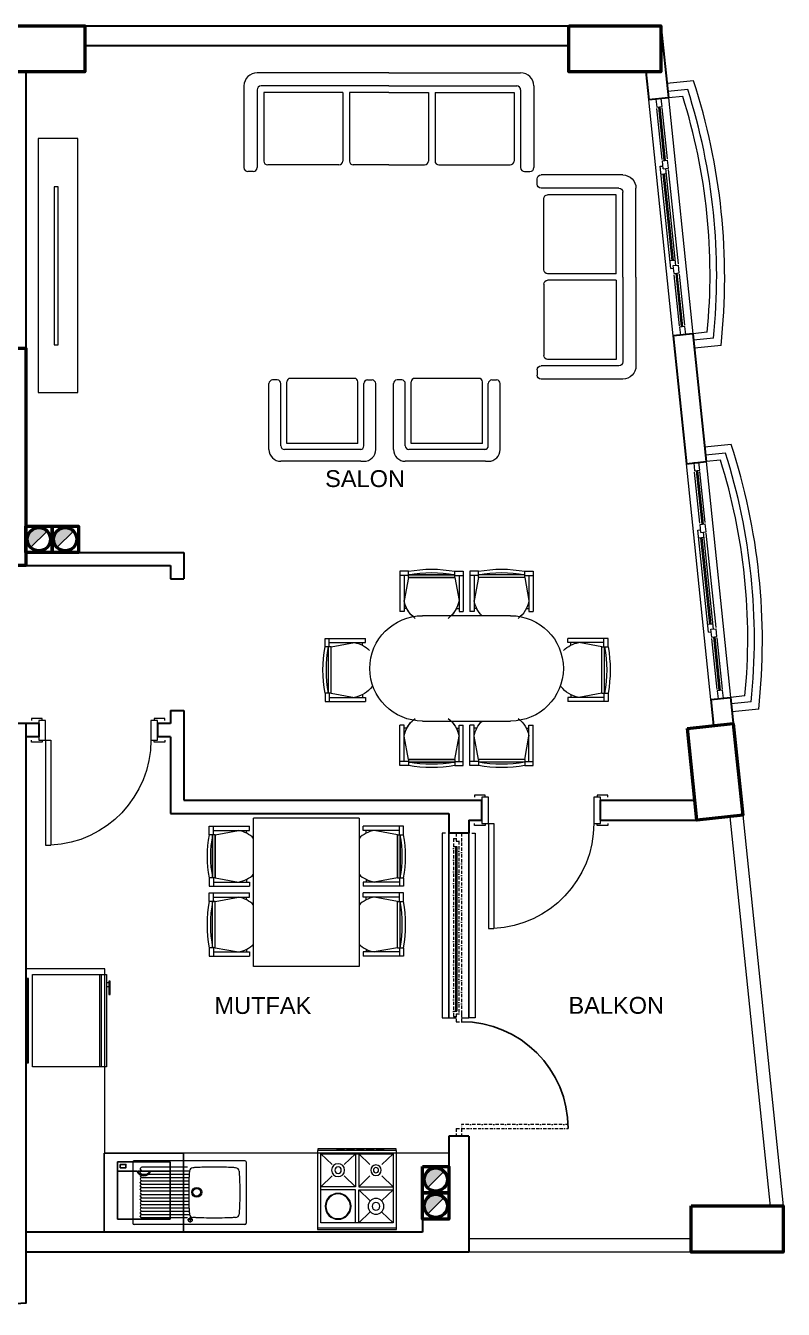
# Model space of a CAD drawing. Header units: millimetres. Extents: x 11578 to 12966, y 1536 to 2566.
# Drawn here: x 12391 to 12966, y 1586 to 2561 of the extents above; entities that cross this region are included whole.
import ezdxf

# ---------------------------------------------------------------- set-up
doc = ezdxf.new("R2010")
doc.units = ezdxf.units.MM
doc.linetypes.add('BORDER', pattern=[1.75, 0.5, -0.25, 0.5, -0.25, 0, -0.25])
for name, color, linetype, lineweight in [('0-Gör-4__0_20_', 6, 'Continuous', 20), ('COLUMN4', 3, 'Continuous', 50), ('duv', 142, 'Continuous', 30), ('DUVAR', 7, 'Continuous', 50), ('mahal', 1, 'Continuous', 20), ('MIMARI', 2, 'Continuous', 20), ('PENCERE', 3, 'Continuous', 18), ('TARAMA', 252, 'Continuous', 13), ('TEFRIS', 6, 'Continuous', 15), ('TEFRİŞ', 2, 'Continuous', 25)]:
    doc.layers.add(name, color=color, linetype=linetype, lineweight=lineweight)
doc.layers.add('14_ISLAK_MEKAN_TEFRİŞ', color=134, linetype='Continuous')
doc.layers.add('AHSAP', color=35, linetype='Continuous')
doc.styles.add('text1', font='Arial')

# ---------------------------------------------------------------- blocks, each defined once
blk = doc.blocks.new('1')
at = {"layer": 'TEFRIS', "ltscale": 5, "flags": 128}
for points in [[(12400.62589, 2474.935832), (12400.62589, 2282.121937), (12430.62589, 2282.121937), (12430.62589, 2474.935832), (12400.62589, 2474.935832)], [(12415.62589, 2438.150612), (12412.62589, 2438.150612), (12412.62589, 2318.150612), (12415.62589, 2318.150612), (12415.62589, 2438.150612)]]:
    blk.add_lwpolyline(points, dxfattribs=at)
blk = doc.blocks.new('bb15')
at = {"layer": '14_ISLAK_MEKAN_TEFRİŞ'}
for p, q in [((1398.094492, -291.899922), (1338.094492, -291.899922)), ((1338.094492, -291.899922), (1338.094492, -351.899922)), ((1398.094492, -351.899922), (1398.094492, -291.899922)), ((1388.094492, -298.404103), (1348.094492, -298.404103)), ((1348.094492, -298.404103), (1348.094492, -341.899922)), ((1388.094492, -341.899922), (1388.094492, -298.404103)), ((1348.094492, -341.899922), (1388.094492, -341.899922)), ((1338.094492, -351.899922), (1398.094492, -351.899922))]:
    blk.add_line(p, q, dxfattribs=at)
at = {"layer": '14_ISLAK_MEKAN_TEFRİŞ', "flags": 128}
blk.add_lwpolyline([(1350.157935, -300.361247), (1354.450604, -300.361247), (1354.450604, -302.925033), (1350.157935, -302.925033)], close=True, dxfattribs=at)
for points in [[(1348.094492, -305.593546), (1363.094492, -305.593546)], [(1363.63969, -305.593546), (1372.549293, -305.593546)], [(1373.094492, -305.593546), (1388.094492, -305.593546)]]:
    blk.add_lwpolyline(points, dxfattribs=at)
at = {"layer": '14_ISLAK_MEKAN_TEFRİŞ'}
for radius, start, end in [(5.404744, 202.314558, 337.685442), (4.904744, 204.733473, 335.266527)]:
    blk.add_arc((1368.094492, -303.541412), radius, start, end, dxfattribs=at)
blk = doc.blocks.new('kapı_10')
at = {"layer": '0-Gör-4__0_20_', "ltscale": 5}
for p, q in [((-9, -2.5), (-9, 5.5)), ((-9, 5.5), (-7.5, 5.5)), ((9, 5.5), (7.5, 5.5)), ((9, -2.5), (9, 5.5)), ((-7.5, -2.5), (-9, -2.5)), ((7.5, -2.5), (9, -2.5)), ((7.5, -5), (87.399937, -5)), ((7.5, -5), (7.5, -9)), ((7.5, -9), (87.399937, -9)), ((87.399937, -5), (87.399937, -9)), ((-9, -95.5), (-9, -87.5)), ((-9, -87.5), (-7.5, -87.5)), ((9, -87.5), (7.5, -87.5)), ((9, -95.5), (9, -87.5)), ((-7.5, -95.5), (-9, -95.5)), ((7.5, -95.5), (9, -95.5))]:
    blk.add_line(p, q, dxfattribs=at)
at = {"layer": '0-Gör-4__0_20_', "ltscale": 5, "flags": 128}
for points in [[(-7.5, 0), (7.5, 0), (7.5, -5), (-7.5, -5), (-7.5, 0)], [(-7.5, -85), (7.5, -85), (7.5, -90), (-7.5, -90), (-7.5, -85)]]:
    blk.add_lwpolyline(points, dxfattribs=at)
at = {"layer": '0-Gör-4__0_20_', "ltscale": 5}
blk.add_arc((7.5, -5), 80, 270, 357.134016, dxfattribs=at)
blk = doc.blocks.new('EVIYE1')
at = {"layer": 'TEFRIS'}
for p, q in [((-33.48683, 5.721164), (-33.48683, 52.221164)), ((-32.48683, 53.221164), (51.51317, 53.221164)), ((7.01317, 49.721164), (11.01317, 49.721164)), ((9.01317, 47.721164), (9.01317, 51.721164)), ((52.51317, 5.721164), (52.51317, 52.221164)), ((45.71317, 45.657831), (9.55908, 45.657831)), ((45.71317, 43.097831), (10.01317, 43.097831)), ((45.71317, 40.537831), (10.01317, 40.537831)), ((11.01317, 48.221164), (45.71317, 48.221164)), ((46.91317, 47.021164), (46.91317, 46.857831)), ((46.91317, 44.457831), (46.91317, 44.297831)), ((46.91317, 41.897831), (46.91317, 41.737831)), ((46.91317, 39.337831), (46.91317, 39.177831)), ((45.71317, 37.977831), (10.01317, 37.977831)), ((45.71317, 35.417831), (10.065071, 35.417831)), ((45.71317, 32.857831), (10.104855, 32.857831)), ((45.71317, 30.297831), (10.124925, 30.297831)), ((46.91317, 36.777831), (46.91317, 36.617831)), ((46.91317, 34.217831), (46.91317, 34.057831)), ((46.91317, 31.657831), (46.91317, 31.497831)), ((45.71317, 20.057831), (10.01317, 20.057831)), ((45.71317, 22.617831), (10.066868, 22.617831)), ((45.71317, 25.177831), (10.105933, 25.177831)), ((45.71317, 27.737831), (10.125285, 27.737831)), ((46.91317, 26.537831), (46.91317, 26.377831)), ((46.91317, 23.977831), (46.91317, 23.817831)), ((46.91317, 21.417831), (46.91317, 21.257831)), ((45.71317, 12.377831), (9.573338, 12.377831)), ((45.71317, 17.497831), (10.01317, 17.497831)), ((45.71317, 14.937831), (10.01317, 14.937831)), ((46.91317, 18.857831), (46.91317, 18.697831)), ((46.91317, 16.297831), (46.91317, 16.137831)), ((46.91317, 13.737831), (46.91317, 13.577831)), ((46.91317, 11.177831), (46.91317, 10.921164)), ((-32.48683, 4.721164), (51.51317, 4.721164)), ((11.01317, 9.721164), (45.71317, 9.721164))]:
    blk.add_line(p, q, dxfattribs=at)
at = {"layer": 'TEFRIS', "flags": 128}
for points in [[(-28.069916, 12.721164, -0.009845), (-28.274831, 15.359359, -0.008463), (-28.505678, 21.000317, -0.005994), (-28.601232, 28.971164, -0.005994), (-28.505678, 36.942012, -0.008463), (-28.274831, 42.58297, -0.009845), (-28.069916, 45.221164, -0.374103)], [(-25.48683, 47.80425, -0.009845), (-22.848628, 48.009165, -0.008463), (-17.20767, 48.240013, -0.005994), (-9.236822, 48.335566, -0.005994), (-1.265975, 48.240013, -0.008463), (4.374983, 48.009165, -0.009845), (7.01317, 47.804252, -0.374103)], [(9.596257, 12.721164, 0.009845), (9.801171, 15.359359, 0.008463), (10.032018, 21.000317, 0.005994), (10.127572, 28.971164, 0.005994), (10.032018, 36.942012, 0.008463), (9.801171, 42.58297, 0.009845), (9.596257, 45.221164, 0.374103)], [(-25.48683, 10.138078, 0.009845), (-22.848628, 9.933163, 0.008463), (-17.20767, 9.702316, 0.005994), (-9.236822, 9.606762, 0.005994), (-1.265975, 9.702316, 0.008463), (4.374983, 9.933163, 0.009845), (7.01317, 10.138077, 0.374103)]]:
    blk.add_lwpolyline(points, format="xyb", dxfattribs=at)
at = {"layer": 'TEFRIS'}
for centre, radius in [((9.01317, 49.721164), 1.5), ((4.01317, 28.721164), 3.75), ((4.01317, 28.721164), 2.9)]:
    blk.add_circle(centre, radius, dxfattribs=at)
for centre, radius, start, end in [((-32.48683, 52.221164), 1, 90, 180), ((51.51317, 52.221164), 1, 0, 90), ((-25.48683, 45.221164), 2.583087, 90, 180), ((7.01317, 45.221164), 2.583087, 0, 90), ((45.71317, 47.021164), 1.2, 0, 90), ((45.71317, 46.857831), 1.2, 270, 0), ((45.71317, 44.457831), 1.2, 0, 90), ((45.71317, 44.297831), 1.2, 270, 0), ((45.71317, 41.897831), 1.2, 0, 90), ((45.71317, 41.737831), 1.2, 270, 0), ((45.71317, 39.337831), 1.2, 0, 90), ((45.71317, 39.177831), 1.2, 270, 0), ((45.71317, 36.777831), 1.2, 0, 90), ((45.71317, 36.617831), 1.2, 270, 0), ((45.71317, 34.217831), 1.2, 0, 90), ((45.71317, 34.057831), 1.2, 270, 0), ((45.71317, 31.657831), 1.2, 0, 90), ((45.71317, 31.497831), 1.2, 270, 0), ((45.71317, 29.097831), 1.2, 0, 90), ((45.71317, 28.937831), 1.2, 270, 0), ((45.71317, 26.537831), 1.2, 0, 90), ((45.71317, 26.377831), 1.2, 270, 0), ((45.71317, 23.977831), 1.2, 0, 90), ((45.71317, 23.817831), 1.2, 270, 0), ((45.71317, 21.417831), 1.2, 0, 90), ((45.71317, 21.257831), 1.2, 270, 0), ((45.71317, 18.857831), 1.2, 0, 90), ((-25.48683, 12.721164), 2.583087, 180, 270), ((7.01317, 12.721164), 2.583087, 270, 0), ((45.71317, 18.697831), 1.2, 270, 0), ((45.71317, 16.297831), 1.2, 0, 90), ((45.71317, 16.137831), 1.2, 270, 0), ((45.71317, 13.737831), 1.2, 0, 90), ((45.71317, 13.577831), 1.2, 270, 0), ((45.71317, 11.177831), 1.2, 0, 90), ((45.71317, 10.921164), 1.2, 270, 0), ((-32.48683, 5.721164), 1, 180, 270), ((51.51317, 5.721164), 1, 270, 0)]:
    blk.add_arc(centre, radius, start, end, dxfattribs=at)
blk = doc.blocks.new('Firin')
at = {"layer": 'TEFRIS'}
for p, q in [((0, -0.012687), (0.6, -0.012687)), ((0.2875, -0.05), (0.2875, -0.300568)), ((0.398274, -0.131875), (0.3125, -0.05)), ((0.575, -0.05), (0.489226, -0.131875)), ((0.398274, -0.218693), (0.3125, -0.300568)), ((0.575, -0.300568), (0.489226, -0.218693)), ((0.2875, -0.300568), (0.025, -0.300568)), ((0.025, -0.324432), (0.110774, -0.406307)), ((0.201726, -0.406307), (0.2875, -0.324432)), ((0.398274, -0.406307), (0.3125, -0.324432)), ((0.575, -0.324432), (0.489226, -0.406307)), ((0.025, -0.575), (0.110774, -0.493125)), ((0.201726, -0.493125), (0.2875, -0.575)), ((0.398274, -0.493125), (0.3125, -0.575)), ((0.575, -0.575), (0.489226, -0.493125))]:
    blk.add_line(p, q, dxfattribs=at)
at = {"layer": 'TEFRIS', "flags": 128}
for points in [[(0, 0), (0.6, 0), (0.6, -0.6), (0, -0.6)], [(0.025, -0.575), (0.575, -0.575), (0.575, -0.05), (0.025, -0.05)]]:
    blk.add_lwpolyline(points, close=True, dxfattribs=at)
for points in [[(0.3125, -0.05), (0.3125, -0.300568), (0.575, -0.300568)], [(0.2875, -0.575), (0.2875, -0.324432), (0.025, -0.324432)], [(0.3125, -0.575), (0.3125, -0.324432), (0.575, -0.324432)], [(0.005, -0.6), (0.005, -0.614), (0.595, -0.614), (0.595, -0.6)], [(0.15, -0.6), (0.15, -0.6125), (0.2, -0.6125), (0.2, -0.6)], [(0.225, -0.6), (0.225, -0.6125), (0.275, -0.6125), (0.275, -0.6)], [(0.3, -0.6), (0.3, -0.6125), (0.35, -0.6125), (0.35, -0.6)], [(0.375, -0.6), (0.375, -0.6125), (0.425, -0.6125), (0.425, -0.6)], [(0.45, -0.6), (0.45, -0.6125), (0.5, -0.6125), (0.5, -0.6)]]:
    blk.add_lwpolyline(points, dxfattribs=at)
at = {"layer": 'TEFRIS'}
for centre, radius in [((0.15625, -0.175284), 0.098575), ((0.15625, -0.175284), 0.093575), ((0.44375, -0.175284), 0.05975), ((0.44375, -0.175284), 0.029375), ((0.15625, -0.449716), 0.049177), ((0.15625, -0.449716), 0.024177), ((0.44375, -0.449716), 0.039833), ((0.44375, -0.449716), 0.019583)]:
    blk.add_circle(centre, radius, dxfattribs=at)
blk = doc.blocks.new('bzd_7060')
at = {"layer": 'TEFRIS'}
for p, q in [((-56, 0), (-56, 70)), ((-56, 70), (0, 70)), ((-5, 0), (-5, 70)), ((-4, 70), (-4, 0)), ((0, 70), (0, 0)), ((-59, 67), (-60, 67)), ((-60, 67), (-60, 3)), ((-59, 3), (-59, 67)), ((0, 64), (2, 64)), ((0, 61), (2, 61)), ((3, 65), (2, 65)), ((2, 65), (2, 55)), ((3, 55), (3, 65)), ((2, 55), (3, 55)), ((-60, 3), (-59, 3)), ((0, 0), (-56, 0))]:
    blk.add_line(p, q, dxfattribs=at)
blk = doc.blocks.new('dfsgadf')
at = {"layer": 'TEFRIS', "ltscale": 5}
for p, q in [((16407.274855, 28342.226677), (16407.274855, 28311.582287)), ((16413.674855, 28342.226677), (16407.274855, 28342.226677)), ((16413.674855, 28339.052333), (16407.274855, 28339.052333)), ((16410.474855, 28339.027213), (16410.474855, 28311.582287)), ((16413.674855, 28337.570469), (16410.474855, 28319.970469)), ((16413.674855, 28337.570469), (16413.674855, 28342.226677)), ((16413.674855, 28339.608007), (16448.874855, 28339.608007)), ((16413.674855, 28337.570469), (16448.874855, 28337.570469)), ((16448.874855, 28342.226677), (16455.274855, 28342.226677)), ((16448.874855, 28337.570469), (16448.874855, 28342.226677)), ((16448.874855, 28339.052333), (16455.274855, 28339.052333)), ((16448.874855, 28337.570469), (16452.074855, 28319.970469)), ((16452.074855, 28339.027213), (16452.074855, 28311.582287)), ((16455.274855, 28342.226677), (16455.274855, 28311.582287)), ((16460.391587, 28342.226677), (16460.391587, 28311.582287)), ((16460.391587, 28342.226677), (16460.391587, 28311.582287)), ((16466.791587, 28342.226677), (16460.391587, 28342.226677)), ((16466.791587, 28342.226677), (16460.391587, 28342.226677)), ((16466.791587, 28339.052333), (16460.391587, 28339.052333)), ((16466.791587, 28339.052333), (16460.391587, 28339.052333)), ((16463.591587, 28339.027213), (16463.591587, 28311.582287)), ((16463.591587, 28339.027213), (16463.591587, 28311.582287)), ((16466.791587, 28337.570469), (16463.591587, 28319.970469)), ((16466.791587, 28337.570469), (16463.591587, 28319.970469)), ((16466.791587, 28337.570469), (16466.791587, 28342.226677)), ((16466.791587, 28337.570469), (16466.791587, 28342.226677)), ((16466.791587, 28339.608007), (16499.491587, 28339.608007)), ((16499.491587, 28339.608007), (16466.791587, 28339.608007)), ((16466.791587, 28337.570469), (16499.491587, 28337.570469)), ((16499.491587, 28337.570469), (16466.791587, 28337.570469)), ((16499.491587, 28337.570469), (16499.491587, 28342.226677)), ((16499.491587, 28342.226677), (16505.891587, 28342.226677)), ((16499.491587, 28342.226677), (16505.891587, 28342.226677)), ((16499.491587, 28337.570469), (16499.491587, 28342.226677)), ((16499.491587, 28339.052333), (16505.891587, 28339.052333)), ((16499.491587, 28339.052333), (16505.891587, 28339.052333)), ((16499.491587, 28337.570469), (16502.691587, 28319.970469)), ((16499.491587, 28337.570469), (16502.691587, 28319.970469)), ((16502.691587, 28339.027213), (16502.691587, 28311.582287)), ((16502.691587, 28339.027213), (16502.691587, 28311.582287)), ((16505.891587, 28342.226677), (16505.891587, 28311.582287)), ((16505.891587, 28342.226677), (16505.891587, 28311.582287)), ((16399.518633, 28308.469343), (16512.024619, 28308.469343)), ((16399.518633, 28228.469343), (16399.518633, 28308.469343)), ((16410.474855, 28311.582287), (16407.274855, 28311.582287)), ((16412.497186, 28313.857961), (16410.474855, 28313.857961)), ((16450.052523, 28313.857961), (16452.074855, 28313.857961)), ((16452.074855, 28311.582287), (16455.274855, 28311.582287)), ((16463.591587, 28311.582287), (16460.391587, 28311.582287)), ((16463.591587, 28311.582287), (16460.391587, 28311.582287)), ((16465.613918, 28313.857961), (16463.591587, 28313.857961)), ((16465.613918, 28313.857961), (16463.591587, 28313.857961)), ((16500.669255, 28313.857961), (16502.691587, 28313.857961)), ((16500.669255, 28313.857961), (16502.691587, 28313.857961)), ((16502.691587, 28311.582287), (16505.891587, 28311.582287)), ((16502.691587, 28311.582287), (16505.891587, 28311.582287)), ((16512.024619, 28228.469343), (16512.024619, 28308.469343)), ((16512.024619, 28228.469343), (16399.518633, 28228.469343)), ((16410.474855, 28225.356399), (16407.274855, 28225.356399)), ((16407.274855, 28194.712009), (16407.274855, 28225.356399)), ((16410.474855, 28197.911472), (16410.474855, 28225.356399)), ((16412.497186, 28223.080725), (16410.474855, 28223.080725)), ((16450.052523, 28223.080725), (16452.074855, 28223.080725)), ((16452.074855, 28197.911472), (16452.074855, 28225.356399)), ((16452.074855, 28225.356399), (16455.274855, 28225.356399)), ((16455.274855, 28194.712009), (16455.274855, 28225.356399)), ((16460.391587, 28194.712009), (16460.391587, 28225.356399)), ((16463.591587, 28225.356399), (16460.391587, 28225.356399)), ((16460.391587, 28194.712009), (16460.391587, 28225.356399)), ((16463.591587, 28225.356399), (16460.391587, 28225.356399)), ((16463.591587, 28197.911472), (16463.591587, 28225.356399)), ((16463.591587, 28197.911472), (16463.591587, 28225.356399)), ((16465.613918, 28223.080725), (16463.591587, 28223.080725)), ((16465.613918, 28223.080725), (16463.591587, 28223.080725)), ((16500.669255, 28223.080725), (16502.691587, 28223.080725)), ((16500.669255, 28223.080725), (16502.691587, 28223.080725)), ((16502.691587, 28225.356399), (16505.891587, 28225.356399)), ((16502.691587, 28197.911472), (16502.691587, 28225.356399)), ((16502.691587, 28225.356399), (16505.891587, 28225.356399)), ((16502.691587, 28197.911472), (16502.691587, 28225.356399)), ((16505.891587, 28194.712009), (16505.891587, 28225.356399)), ((16505.891587, 28194.712009), (16505.891587, 28225.356399)), ((16413.674855, 28199.368217), (16410.474855, 28216.968217)), ((16448.874855, 28199.368217), (16452.074855, 28216.968217)), ((16466.791587, 28199.368217), (16463.591587, 28216.968217)), ((16466.791587, 28199.368217), (16463.591587, 28216.968217)), ((16499.491587, 28199.368217), (16502.691587, 28216.968217)), ((16499.491587, 28199.368217), (16502.691587, 28216.968217)), ((16413.674855, 28197.886353), (16407.274855, 28197.886353)), ((16413.674855, 28194.712009), (16407.274855, 28194.712009)), ((16413.674855, 28199.368217), (16448.874855, 28199.368217)), ((16413.674855, 28199.368217), (16413.674855, 28194.712009)), ((16413.674855, 28197.330679), (16448.874855, 28197.330679)), ((16448.874855, 28199.368217), (16448.874855, 28194.712009)), ((16448.874855, 28197.886353), (16455.274855, 28197.886353)), ((16448.874855, 28194.712009), (16455.274855, 28194.712009)), ((16466.791587, 28197.886353), (16460.391587, 28197.886353)), ((16466.791587, 28197.886353), (16460.391587, 28197.886353)), ((16466.791587, 28194.712009), (16460.391587, 28194.712009)), ((16466.791587, 28194.712009), (16460.391587, 28194.712009)), ((16499.491587, 28199.368217), (16466.791587, 28199.368217)), ((16466.791587, 28199.368217), (16466.791587, 28194.712009)), ((16466.791587, 28199.368217), (16499.491587, 28199.368217)), ((16466.791587, 28199.368217), (16466.791587, 28194.712009)), ((16499.491587, 28197.330679), (16466.791587, 28197.330679)), ((16466.791587, 28197.330679), (16499.491587, 28197.330679)), ((16499.491587, 28199.368217), (16499.491587, 28194.712009)), ((16499.491587, 28199.368217), (16499.491587, 28194.712009)), ((16499.491587, 28197.886353), (16505.891587, 28197.886353)), ((16499.491587, 28197.886353), (16505.891587, 28197.886353)), ((16499.491587, 28194.712009), (16505.891587, 28194.712009)), ((16499.491587, 28194.712009), (16505.891587, 28194.712009))]:
    blk.add_line(p, q, dxfattribs=at)
for centre, radius, start, end in [((16431.274855, 28246.274715), 97.552749, 79.606054, 100.393946), ((16431.274855, 28246.097121), 95.152749, 79.340864, 100.659136), ((16483.141587, 28259.529907), 84.297558, 78.816269, 101.183731), ((16483.141587, 28259.529907), 84.297558, 78.816269, 101.183731), ((16483.141587, 28259.020696), 82.229175, 78.531186, 101.468814), ((16483.141587, 28259.020696), 82.229175, 78.531186, 101.468814), ((16431.274855, 28323.461378), 21.090909, 189.527283, 225.302425), ((16431.274855, 28323.461378), 21.090909, 314.697575, 350.472717), ((16484.391587, 28323.461378), 21.090909, 189.527283, 225.302425), ((16484.391587, 28323.461378), 21.090909, 189.527283, 225.302425), ((16481.891587, 28323.461378), 21.090909, 314.697575, 350.472717), ((16481.891587, 28323.461378), 21.090909, 314.697575, 350.472717), ((16431.274855, 28213.477308), 21.090909, 134.697575, 170.472717), ((16431.274855, 28213.477308), 21.090909, 9.527283, 45.302425), ((16484.391587, 28213.477308), 21.090909, 134.697575, 170.472717), ((16484.391587, 28213.477308), 21.090909, 134.697575, 170.472717), ((16481.891587, 28213.477308), 21.090909, 9.527283, 45.302425), ((16481.891587, 28213.477308), 21.090909, 9.527283, 45.302425), ((16431.274855, 28290.66397), 97.552749, 259.606054, 280.393946), ((16431.274855, 28290.841564), 95.152749, 259.340864, 280.659136), ((16483.141587, 28277.408779), 84.297558, 258.816269, 281.183731), ((16483.141587, 28277.408779), 84.297558, 258.816269, 281.183731), ((16483.141587, 28277.91799), 82.229175, 258.531186, 281.468814), ((16483.141587, 28277.91799), 82.229175, 258.531186, 281.468814)]:
    blk.add_arc(centre, radius, start, end, dxfattribs=at)
blk = doc.blocks.new('ffdgrt')
at = {"layer": 'TEFRIS'}
for p, q in [((4388.1412, 4606.374693), (4385.6412, 4606.374693)), ((4385.6412, 4606.374693), (4385.6412, 4466.243852)), ((4408.1412, 4606.374693), (4410.6412, 4606.374693)), ((4410.6412, 4606.374693), (4410.6412, 4466.243852)), ((4395.6412, 4596.374693), (4395.6412, 4471.243852)), ((4396.6412, 4596.374693), (4396.6412, 4471.243852)), ((4385.6412, 4466.243852), (4390.6412, 4466.243852)), ((4410.6412, 4466.243852), (4405.6412, 4466.243852))]:
    blk.add_line(p, q, dxfattribs=at)
at = {"layer": 'TEFRIS', "ltscale": 5}
for p, q in [((4390.6412, 4606.374693), (4405.6412, 4606.374693)), ((4390.6412, 4466.243852), (4396.1412, 4466.243852)), ((4400.1412, 4466.243852), (4405.6412, 4466.243852)), ((4390.6412, 4376.243852), (4405.6412, 4376.243852))]:
    blk.add_line(p, q, dxfattribs=at)
at = {"layer": 'TEFRIS', "lineweight": 25, "ltscale": 2}
for p, q in [((4390.6412, 4606.374693), (4390.6412, 4466.243852)), ((4405.6412, 4606.374693), (4405.6412, 4466.243852))]:
    blk.add_line(p, q, dxfattribs=at)
at = {"layer": 'TEFRIS', "linetype": 'BORDER', "ltscale": 5}
for p, q in [((4394.1412, 4602.374693), (4394.1412, 4467.243852)), ((4394.1412, 4602.374693), (4396.1412, 4602.374693)), ((4396.1412, 4606.374693), (4396.1412, 4600.374693)), ((4396.1412, 4606.374693), (4400.1412, 4606.374693)), ((4400.1412, 4606.374693), (4400.1412, 4600.374693)), ((4394.1412, 4596.374693), (4398.1412, 4596.374693)), ((4396.1412, 4600.374693), (4400.1412, 4600.374693)), ((4398.1412, 4600.374693), (4398.1412, 4469.243852)), ((4400.1412, 4599.374693), (4400.1412, 4469.243852)), ((4394.1412, 4471.243852), (4398.1412, 4471.243852)), ((4394.1412, 4467.243852), (4396.1412, 4467.243852)), ((4396.1412, 4469.243852), (4396.1412, 4463.243852)), ((4396.1412, 4469.243852), (4400.1412, 4469.243852)), ((4400.1412, 4469.243852), (4400.1412, 4463.243852)), ((4396.1412, 4463.243852), (4400.1412, 4463.243852)), ((4396.1412, 4382.243852), (4396.1412, 4376.243852)), ((4396.1412, 4382.243852), (4400.1412, 4382.243852)), ((4400.1412, 4382.243852), (4400.1412, 4376.243852)), ((4396.1412, 4376.243852), (4400.1412, 4376.243852))]:
    blk.add_line(p, q, dxfattribs=at)
at = {"layer": 'TEFRIS', "linetype": 'BORDER', "ltscale": 5, "flags": 128}
blk.add_lwpolyline([(4400.1412, 4382.243852), (4481.1412, 4382.243852), (4481.085702, 4385.241797), (4400.1412, 4385.241797), (4400.1412, 4382.243852)], dxfattribs=at)
at = {"layer": 'TEFRIS', "lineweight": 25, "ltscale": 2}
blk.add_arc((4400.1412, 4382.243852), 81, 0, 90, dxfattribs=at)
blk = doc.blocks.new('KOLT')
at = {"layer": 'TEFRIS'}
for p, q in [((-0.004102, 0.051134), (-0.029102, 0.051134)), ((-0.004102, 0.051134), (0.670898, 0.051134)), ((-0.129102, -0.048866), (-0.129102, -0.60504)), ((-0.029102, -0.078866), (-0.029102, -0.60504)), ((-0.004102, -0.048866), (0.640898, -0.048866)), ((-0.004102, -0.048866), (0.000898, -0.048866)), ((0.020898, -0.098866), (0.620898, -0.098866)), ((0.020898, -0.098866), (0.020898, -0.618866)), ((0.620898, -0.098866), (0.620898, -0.618866)), ((0.670898, -0.078866), (0.670898, -0.60504)), ((0.770898, -0.048866), (0.770898, -0.60504)), ((-0.059102, -0.63504), (-0.099102, -0.63504)), ((0.050898, -0.648866), (0.590898, -0.648866)), ((0.700898, -0.63504), (0.740898, -0.63504))]:
    blk.add_line(p, q, dxfattribs=at)
for centre, radius, start, end in [((-0.029102, -0.048866), 0.1, 90, 180), ((0.670898, -0.048866), 0.1, 0, 90), ((0.000898, -0.078866), 0.03, 90, 180), ((0.640898, -0.078866), 0.03, 0, 90), ((-0.099102, -0.60504), 0.03, 180, 270), ((-0.059102, -0.60504), 0.03, 270, 0), ((0.050898, -0.618866), 0.03, 180, 270), ((0.590898, -0.618866), 0.03, 270, 0), ((0.700898, -0.60504), 0.03, 180, 270), ((0.740898, -0.60504), 0.03, 270, 0)]:
    blk.add_arc(centre, radius, start, end, dxfattribs=at)
blk = doc.blocks.new('klt_3')
at = {"layer": 'TEFRIS'}
for p, q in [((-34, 213), (-34, 217)), ((31, 220), (-31, 220)), ((28, 210), (-31, 210)), ((26, 205), (-26, 205)), ((26, 145), (26, 205)), ((31, 110), (31, 207)), ((41, 110), (41, 210)), ((-29, 148), (-29, 202)), ((-29, 110), (-29, 137)), ((26, 145), (-26, 145)), ((26, 140), (-26, 140)), ((26, 110), (26, 140)), ((-29, 110), (-29, 83)), ((26, 110), (26, 80)), ((31, 110), (31, 13)), ((41, 110), (41, 10)), ((26, 80), (-26, 80)), ((-29, 72), (-29, 18)), ((26, 75), (-26, 75)), ((26, 75), (26, 15)), ((28, 10), (-31, 10)), ((26, 15), (-26, 15)), ((-34, 7), (-34, 3)), ((31, 0), (-31, 0))]:
    blk.add_line(p, q, dxfattribs=at)
for centre, radius, start, end in [((-31, 217), 3, 90, 180), ((31, 210), 10, 0, 90), ((-31, 213), 3, 180, 270), ((-26, 202), 3, 90, 180), ((28, 207), 3, 0, 90), ((-26, 148), 3, 180, 270), ((-26, 137), 3, 90, 180), ((-26, 83), 3, 180, 270), ((-26, 72), 3, 90, 180), ((-31, 7), 3, 90, 180), ((-26, 18), 3, 180, 270), ((28, 13), 3, 270, 0), ((31, 10), 10, 270, 0), ((-31, 3), 3, 180, 270)]:
    blk.add_arc(centre, radius, start, end, dxfattribs=at)
blk = doc.blocks.new('klt_2')
at = {"layer": 'TEFRIS'}
for p, q in [((0, -38.139576), (0, 23.860424)), ((7, 26.860424), (3, 26.860424)), ((10, -35.139576), (10, 23.860424)), ((72, 21.860424), (18, 21.860424)), ((83, 21.860424), (137, 21.860424)), ((145, -35.139576), (145, 23.860424)), ((148, 26.860424), (152, 26.860424)), ((155, -38.139576), (155, 23.860424)), ((15, -33.139576), (15, 18.860424)), ((75, -33.139576), (75, 18.860424)), ((80, -33.139576), (80, 18.860424)), ((140, -33.139576), (140, 18.860424)), ((77.5, -38.139576), (13, -38.139576)), ((75, -33.139576), (15, -33.139576)), ((77.5, -38.139576), (142, -38.139576)), ((80, -33.139576), (140, -33.139576)), ((77.5, -48.139576), (10, -48.139576)), ((77.5, -48.139576), (145, -48.139576))]:
    blk.add_line(p, q, dxfattribs=at)
for centre, radius, start, end in [((3, 23.860424), 3, 90, 180), ((7, 23.860424), 3, 0, 90), ((18, 18.860424), 3, 90, 180), ((72, 18.860424), 3, 0, 90), ((83, 18.860424), 3, 90, 180), ((137, 18.860424), 3, 0, 90), ((148, 23.860424), 3, 90, 180), ((152, 23.860424), 3, 0, 90), ((10, -38.139576), 10, 180, 270), ((13, -35.139576), 3, 180, 270), ((142, -35.139576), 3, 270, 0), ((145, -38.139576), 10, 270, 0)]:
    blk.add_arc(centre, radius, start, end, dxfattribs=at)
blk = doc.blocks.new('gfre34')
at = {"layer": 'TEFRIS', "ltscale": 5}
for p, q in [((970289.051393, -724383.823456), (970287.551393, -724383.823456)), ((970287.551393, -724383.823456), (970287.551393, -724391.823456)), ((970309.051393, -724383.823456), (970310.551393, -724383.823456)), ((970310.551393, -724383.823456), (970310.551393, -724391.823456)), ((970287.551393, -724391.823456), (970289.051393, -724391.823456)), ((970310.551393, -724391.823456), (970309.051393, -724391.823456)), ((970289.051393, -724470.323456), (970209.151455, -724470.323456)), ((970209.151455, -724474.323456), (970209.151455, -724470.323456)), ((970289.051393, -724474.323456), (970289.051393, -724470.323456)), ((970289.051393, -724474.323456), (970209.151455, -724474.323456)), ((970289.051393, -724476.823456), (970287.551393, -724476.823456)), ((970287.551393, -724476.823456), (970287.551393, -724484.823456)), ((970309.051393, -724476.823456), (970310.551393, -724476.823456)), ((970310.551393, -724476.823456), (970310.551393, -724484.823456)), ((970287.551393, -724484.823456), (970289.051393, -724484.823456)), ((970310.551393, -724484.823456), (970309.051393, -724484.823456))]:
    blk.add_line(p, q, dxfattribs=at)
at = {"layer": 'TEFRIS', "ltscale": 5, "flags": 128}
for points in [[(970309.051393, -724394.323456), (970289.051393, -724394.323456), (970289.051393, -724389.323456), (970309.051393, -724389.323456), (970309.051393, -724394.323456)], [(970309.051393, -724479.323456), (970289.051393, -724479.323456), (970289.051393, -724474.323456), (970309.051393, -724474.323456), (970309.051393, -724479.323456)]]:
    blk.add_lwpolyline(points, dxfattribs=at)
at = {"layer": 'TEFRIS', "lineweight": 9}
blk.add_arc((970289.051393, -724474.323456), 80, 90, 177.134016, dxfattribs=at)
blk = doc.blocks.new('fgdgrtyret')
at = {"layer": 'TEFRIS', "ltscale": 5}
for p, q in [((24240.652165, -6427.289455), (24420.652165, -6427.289408)), ((24240.652165, -6427.289455), (24240.652165, -6442.289407)), ((24240.652165, -6427.289526), (24240.652165, -6442.289573)), ((24247.652166, -6432.789454), (24286.652166, -6432.78944)), ((24287.652166, -6432.78944), (24293.652166, -6432.789439)), ((24287.652166, -6432.78944), (24287.652167, -6436.78944)), ((24291.652166, -6430.789439), (24369.652166, -6430.789424)), ((24291.652166, -6430.789439), (24291.652166, -6432.789439)), ((24293.652166, -6432.789439), (24293.652167, -6436.789439)), ((24297.652166, -6430.789438), (24297.652167, -6434.789438)), ((24297.652166, -6432.289438), (24363.652166, -6432.289425)), ((24297.652166, -6433.289438), (24363.652166, -6433.289425)), ((24363.652166, -6430.789425), (24363.652167, -6434.789425)), ((24367.652166, -6432.789424), (24373.652166, -6432.789423)), ((24367.652166, -6432.789424), (24367.652167, -6436.789424)), ((24369.652166, -6430.789424), (24369.652166, -6432.789424)), ((24373.652166, -6432.789423), (24373.652167, -6436.789423)), ((24374.652166, -6432.789423), (24413.652166, -6432.78941)), ((24420.652163, -6427.28953), (24420.65217, -6442.28953)), ((24420.652165, -6427.289408), (24420.652168, -6442.289408)), ((24229.652168, -6462.613735), (24229.652165, -6442.289409)), ((24235.652167, -6457.501607), (24235.652165, -6442.289408)), ((24240.652166, -6453.216198), (24240.652165, -6442.289407)), ((24420.652169, -6442.289408), (24240.652165, -6442.289455)), ((24246.652167, -6434.289454), (24287.652167, -6434.28944)), ((24246.652167, -6435.289454), (24287.652167, -6435.28944)), ((24247.652167, -6436.789454), (24286.652167, -6436.78944)), ((24287.652167, -6436.78944), (24293.652167, -6436.789439)), ((24293.652167, -6434.789439), (24367.652167, -6434.789424)), ((24294.652167, -6436.789439), (24366.652167, -6436.789425)), ((24367.652167, -6436.789424), (24373.652167, -6436.789423)), ((24373.652167, -6434.289423), (24414.652167, -6434.289409)), ((24373.652167, -6435.289423), (24414.652167, -6435.289409)), ((24374.652167, -6436.789423), (24413.652167, -6436.78941)), ((24420.65217, -6453.21615), (24420.652169, -6442.28941)), ((24425.652171, -6457.501557), (24425.652169, -6442.289409)), ((24431.652172, -6462.613684), (24431.652169, -6442.289409))]:
    blk.add_line(p, q, dxfattribs=at)
at = {"layer": 'TEFRIS', "ltscale": 5, "flags": 128}
for points in [[(24240.652167, -6436.789455), (24246.652167, -6436.789454), (24246.652166, -6432.789454), (24240.652166, -6432.789455), (24240.652167, -6436.789455)], [(24414.652167, -6436.789409), (24420.652167, -6436.789408), (24420.652166, -6432.789408), (24414.652166, -6432.789409), (24414.652167, -6436.789409)], [(24304.737537, -6442.289438), (24304.734782, -6442.289438)]]:
    blk.add_lwpolyline(points, dxfattribs=at)
at = {"layer": 'TEFRIS', "ltscale": 5}
for centre, radius, start, end in [((24330.652051, -6001.364708), 465.924724, 258.235159, 281.764871), ((24330.652052, -6011.386096), 450.903336, 258.486485, 281.513545), ((24330.652049, -5990.185273), 483.104159, 257.932471, 282.067559)]:
    blk.add_arc(centre, radius, start, end, dxfattribs=at)
blk = doc.blocks.new('baca')
at = {"layer": 'MIMARI', "linetype": 'Continuous'}
blk.add_hatch(color=256, dxfattribs=at).paths.add_polyline_path([(16.24, -3.76), (15.19, -2.86), (14.01, -2.13), (12.73, -1.6), (11.38, -1.28), (10, -1.17), (8.62, -1.28), (7.27, -1.6), (5.99, -2.13), (4.81, -2.86), (3.76, -3.76), (2.86, -4.81), (2.13, -5.99), (1.6, -7.27), (1.28, -8.62), (1.17, -10), (1.28, -11.38), (1.6, -12.73), (2.13, -14.01), (2.86, -15.19), (3.76, -16.24)])
at = {"layer": 'DUVAR', "ltscale": 5, "flags": 128}
blk.add_lwpolyline([(0, 0), (20, 0), (20, -20), (0, -20)], close=True, dxfattribs=at)
at = {"layer": 'DUVAR', "ltscale": 5}
blk.add_circle((10, -10), 8.83, dxfattribs=at)
at = {"layer": 'MIMARI', "linetype": 'Continuous'}
blk.add_line((3.76, -16.24), (16.24, -3.76), dxfattribs=at)
blk = doc.blocks.new('masa_6')
at = {"layer": 'PENCERE'}
for p, q in [((-106.887727, 40), (-40, 40)), ((-40, -40), (-106.887727, -40))]:
    blk.add_line(p, q, dxfattribs=at)
for centre, start, end in [((-106.887727, 0), 90, 180), ((-40, 0), 0, 90), ((-106.887727, 0), 180, 270), ((-40, 0), 270, 0)]:
    blk.add_arc(centre, 40, start, end, dxfattribs=at)
at = {"layer": 'TARAMA'}
for p, q in [((-124.002229, 73.757334), (-124.002229, 43.112944)), ((-117.602229, 73.757334), (-124.002229, 73.757334)), ((-117.602229, 70.58299), (-124.002229, 70.58299)), ((-120.802229, 70.557871), (-120.802229, 43.112944)), ((-117.602229, 69.101126), (-120.802229, 51.501126)), ((-117.602229, 69.101126), (-117.602229, 73.757334)), ((-117.602229, 71.138664), (-82.402229, 71.138664)), ((-117.602229, 69.101126), (-82.402229, 69.101126)), ((-82.402229, 73.757334), (-76.002229, 73.757334)), ((-82.402229, 69.101126), (-82.402229, 73.757334)), ((-82.402229, 70.58299), (-76.002229, 70.58299)), ((-82.402229, 69.101126), (-79.202229, 51.501126)), ((-79.202229, 70.557871), (-79.202229, 43.112944)), ((-76.002229, 73.757334), (-76.002229, 43.112944)), ((-70.885498, 73.757334), (-70.885498, 43.112944)), ((-70.885498, 73.757334), (-70.885498, 43.112944)), ((-64.485498, 73.757334), (-70.885498, 73.757334)), ((-64.485498, 73.757334), (-70.885498, 73.757334)), ((-64.485498, 70.58299), (-70.885498, 70.58299)), ((-64.485498, 70.58299), (-70.885498, 70.58299)), ((-67.685498, 70.557871), (-67.685498, 43.112944)), ((-67.685498, 70.557871), (-67.685498, 43.112944)), ((-64.485498, 69.101126), (-67.685498, 51.501126)), ((-64.485498, 69.101126), (-67.685498, 51.501126)), ((-64.485498, 69.101126), (-64.485498, 73.757334)), ((-64.485498, 69.101126), (-64.485498, 73.757334)), ((-64.485498, 71.138664), (-29.285498, 71.138664)), ((-29.285498, 71.138664), (-64.485498, 71.138664)), ((-64.485498, 69.101126), (-29.285498, 69.101126)), ((-29.285498, 69.101126), (-64.485498, 69.101126)), ((-29.285498, 69.101126), (-29.285498, 73.757334)), ((-29.285498, 73.757334), (-22.885498, 73.757334)), ((-29.285498, 73.757334), (-22.885498, 73.757334)), ((-29.285498, 69.101126), (-29.285498, 73.757334)), ((-29.285498, 70.58299), (-22.885498, 70.58299)), ((-29.285498, 70.58299), (-22.885498, 70.58299)), ((-29.285498, 69.101126), (-26.085498, 51.501126)), ((-29.285498, 69.101126), (-26.085498, 51.501126)), ((-26.085498, 70.557871), (-26.085498, 43.112944)), ((-26.085498, 70.557871), (-26.085498, 43.112944)), ((-22.885498, 73.757334), (-22.885498, 43.112944)), ((-22.885498, 73.757334), (-22.885498, 43.112944)), ((-120.802229, 43.112944), (-124.002229, 43.112944)), ((-118.779898, 45.388618), (-120.802229, 45.388618)), ((-81.224561, 45.388618), (-79.202229, 45.388618)), ((-79.202229, 43.112944), (-76.002229, 43.112944)), ((-67.685498, 43.112944), (-70.885498, 43.112944)), ((-67.685498, 43.112944), (-70.885498, 43.112944)), ((-65.663166, 45.388618), (-67.685498, 45.388618)), ((-65.663166, 45.388618), (-67.685498, 45.388618)), ((-28.107829, 45.388618), (-26.085498, 45.388618)), ((-28.107829, 45.388618), (-26.085498, 45.388618)), ((-26.085498, 43.112944), (-22.885498, 43.112944)), ((-26.085498, 43.112944), (-22.885498, 43.112944)), ((-180.833592, 22.788576), (-150.189202, 22.788576)), ((-180.833592, 16.388576), (-180.833592, 22.788576)), ((-177.659247, 16.388576), (-177.659247, 22.788576)), ((-177.634128, 19.588576), (-150.189202, 19.588576)), ((-176.177384, 16.388576), (-158.577384, 19.588576)), ((-152.464876, 17.566245), (-152.464876, 19.588576)), ((-150.189202, 19.588576), (-150.189202, 22.788576)), ((33.945865, 22.788576), (3.301475, 22.788576)), ((3.301475, 19.588576), (3.301475, 22.788576)), ((30.746401, 19.588576), (3.301475, 19.588576)), ((5.577149, 17.566245), (5.577149, 19.588576)), ((29.289657, 16.388576), (11.689657, 19.588576)), ((30.771521, 16.388576), (30.771521, 22.788576)), ((33.945865, 16.388576), (33.945865, 22.788576)), ((-176.177384, 16.388576), (-180.833592, 16.388576)), ((-178.214922, -18.811424), (-178.214922, 16.388576)), ((-176.177384, -18.811424), (-176.177384, 16.388576)), ((29.289657, 16.388576), (33.945865, 16.388576)), ((29.289657, -18.811424), (29.289657, 16.388576)), ((31.327195, -18.811424), (31.327195, 16.388576)), ((-180.833592, -18.811424), (-180.833592, -25.211424)), ((-176.177384, -18.811424), (-180.833592, -18.811424)), ((-177.659247, -18.811424), (-177.659247, -25.211424)), ((-176.177384, -18.811424), (-158.577384, -22.011424)), ((29.289657, -18.811424), (11.689657, -22.011424)), ((29.289657, -18.811424), (33.945865, -18.811424)), ((30.771521, -18.811424), (30.771521, -25.211424)), ((33.945865, -18.811424), (33.945865, -25.211424)), ((-180.833592, -25.211424), (-150.189202, -25.211424)), ((-177.634128, -22.011424), (-150.189202, -22.011424)), ((-152.464876, -19.989092), (-152.464876, -22.011424)), ((-150.189202, -22.011424), (-150.189202, -25.211424)), ((30.746401, -22.011424), (3.301475, -22.011424)), ((3.301475, -22.011424), (3.301475, -25.211424)), ((33.945865, -25.211424), (3.301475, -25.211424)), ((5.577149, -19.989092), (5.577149, -22.011424)), ((-120.802229, -43.112944), (-124.002229, -43.112944)), ((-124.002229, -73.757334), (-124.002229, -43.112944)), ((-120.802229, -70.557871), (-120.802229, -43.112944)), ((-118.779898, -45.388618), (-120.802229, -45.388618)), ((-81.224561, -45.388618), (-79.202229, -45.388618)), ((-79.202229, -70.557871), (-79.202229, -43.112944)), ((-79.202229, -43.112944), (-76.002229, -43.112944)), ((-76.002229, -73.757334), (-76.002229, -43.112944)), ((-70.885498, -73.757334), (-70.885498, -43.112944)), ((-67.685498, -43.112944), (-70.885498, -43.112944)), ((-70.885498, -73.757334), (-70.885498, -43.112944)), ((-67.685498, -43.112944), (-70.885498, -43.112944)), ((-67.685498, -70.557871), (-67.685498, -43.112944)), ((-67.685498, -70.557871), (-67.685498, -43.112944)), ((-65.663166, -45.388618), (-67.685498, -45.388618)), ((-65.663166, -45.388618), (-67.685498, -45.388618)), ((-28.107829, -45.388618), (-26.085498, -45.388618)), ((-28.107829, -45.388618), (-26.085498, -45.388618)), ((-26.085498, -43.112944), (-22.885498, -43.112944)), ((-26.085498, -70.557871), (-26.085498, -43.112944)), ((-26.085498, -43.112944), (-22.885498, -43.112944)), ((-26.085498, -70.557871), (-26.085498, -43.112944)), ((-22.885498, -73.757334), (-22.885498, -43.112944)), ((-22.885498, -73.757334), (-22.885498, -43.112944)), ((-117.602229, -69.101126), (-120.802229, -51.501126)), ((-82.402229, -69.101126), (-79.202229, -51.501126)), ((-64.485498, -69.101126), (-67.685498, -51.501126)), ((-64.485498, -69.101126), (-67.685498, -51.501126)), ((-29.285498, -69.101126), (-26.085498, -51.501126)), ((-29.285498, -69.101126), (-26.085498, -51.501126)), ((-117.602229, -70.58299), (-124.002229, -70.58299)), ((-117.602229, -73.757334), (-124.002229, -73.757334)), ((-117.602229, -69.101126), (-82.402229, -69.101126)), ((-117.602229, -69.101126), (-117.602229, -73.757334)), ((-117.602229, -71.138664), (-82.402229, -71.138664)), ((-82.402229, -69.101126), (-82.402229, -73.757334)), ((-82.402229, -70.58299), (-76.002229, -70.58299)), ((-82.402229, -73.757334), (-76.002229, -73.757334)), ((-64.485498, -70.58299), (-70.885498, -70.58299)), ((-64.485498, -70.58299), (-70.885498, -70.58299)), ((-64.485498, -73.757334), (-70.885498, -73.757334)), ((-64.485498, -73.757334), (-70.885498, -73.757334)), ((-29.285498, -69.101126), (-64.485498, -69.101126)), ((-64.485498, -69.101126), (-64.485498, -73.757334)), ((-64.485498, -69.101126), (-29.285498, -69.101126)), ((-64.485498, -69.101126), (-64.485498, -73.757334)), ((-29.285498, -71.138664), (-64.485498, -71.138664)), ((-64.485498, -71.138664), (-29.285498, -71.138664)), ((-29.285498, -69.101126), (-29.285498, -73.757334)), ((-29.285498, -69.101126), (-29.285498, -73.757334)), ((-29.285498, -70.58299), (-22.885498, -70.58299)), ((-29.285498, -70.58299), (-22.885498, -70.58299)), ((-29.285498, -73.757334), (-22.885498, -73.757334)), ((-29.285498, -73.757334), (-22.885498, -73.757334))]:
    blk.add_line(p, q, dxfattribs=at)
for centre, radius, start, end in [((-100.002229, -22.194628), 97.552749, 79.606054, 100.393946), ((-100.002229, -22.372221), 95.152749, 79.340864, 100.659136), ((-46.885498, -22.194628), 97.552749, 79.606054, 100.393946), ((-46.885498, -22.194628), 97.552749, 79.606054, 100.393946), ((-46.885498, -22.372221), 95.152749, 79.340864, 100.659136), ((-46.885498, -22.372221), 95.152749, 79.340864, 100.659136), ((-100.002229, 54.992035), 21.090909, 189.527283, 233.67779), ((-100.002229, 54.992035), 21.090909, 314.697575, 350.472717), ((-46.885498, 54.992035), 21.090909, 189.527283, 225.302425), ((-46.885498, 54.992035), 21.090909, 189.527283, 233.67779), ((-46.885498, 54.992035), 21.090909, 306.32221, 350.472717), ((-46.885498, 54.992035), 21.090909, 314.697575, 350.472717), ((-162.068293, -1.211424), 21.090909, 44.697575, 80.472717), ((15.180566, -1.211424), 21.090909, 99.527283, 135.302425), ((-84.88163, -1.211424), 97.552749, 169.606054, 190.393946), ((-84.704036, -1.211424), 95.152749, 169.340864, 190.659136), ((-62.183691, -1.211424), 95.152749, 349.340864, 10.659136), ((-62.006097, -1.211424), 97.552749, 349.606054, 10.393946), ((-162.068293, -1.211424), 21.090909, 279.527283, 323.67779), ((15.180566, -1.211424), 21.090909, 216.32221, 260.472717), ((-100.002229, -54.992035), 21.090909, 126.32221, 170.472717), ((-46.885498, -54.992035), 21.090909, 126.32221, 170.472717), ((-46.885498, -54.992035), 21.090909, 9.527283, 53.67779), ((-100.002229, -54.992035), 21.090909, 9.527283, 45.302425), ((-46.885498, -54.992035), 21.090909, 134.697575, 170.472717), ((-46.885498, -54.992035), 21.090909, 9.527283, 45.302425), ((-100.002229, 22.194628), 97.552749, 259.606054, 280.393946), ((-100.002229, 22.372221), 95.152749, 259.340864, 280.659136), ((-46.885498, 22.194628), 97.552749, 259.606054, 280.393946), ((-46.885498, 22.194628), 97.552749, 259.606054, 280.393946), ((-46.885498, 22.372221), 95.152749, 259.340864, 280.659136), ((-46.885498, 22.372221), 95.152749, 259.340864, 280.659136)]:
    blk.add_arc(centre, radius, start, end, dxfattribs=at)
at = {"layer": 'TEFRİŞ'}
for p, q in [((-146.887727, 0), (-146.887727, 0)), ((0, 0), (0, 0))]:
    blk.add_line(p, q, dxfattribs=at)

msp = doc.modelspace()

# ---------------------------------------------------------------- linework, layer by layer
for p, q in [((12897.445041, 2326.640689), (12907.511635, 2229.513884)), ((12913.209878, 2029.033136), (12928.129956, 2030.57951)), ((12727.275709, 1947.344274), (12712.275709, 1947.344274))]:
    msp.add_line(p, q)
at = {"layer": 'COLUMN4', "color": 3, "flags": 128}
for points in [[(12366.042212, 2560.575106), (12436.042205, 2560.575106), (12436.042205, 2525.575259), (12366.042212, 2525.575259)], [(12803.199963, 2560.575106), (12873.199657, 2560.575106), (12873.199657, 2525.575259), (12803.199963, 2525.575259)], [(12366.042307, 2315.579453), (12391.042307, 2315.579453), (12391.042307, 2150.579491), (12366.042307, 2150.579491)], [(12893.316523, 2026.971379), (12928.130106, 2030.579546), (12935.34644, 1960.95238), (12900.533155, 1957.344213)], [(12896.08814, 1664.342829), (12966.088133, 1664.342829), (12966.088133, 1629.342833), (12896.08814, 1629.342833)]]:
    msp.add_lwpolyline(points, close=True, dxfattribs=at)
at = {"layer": 'duv'}
for p, q in [((12391.042307, 2525.575259), (12391.042307, 2150.57951)), ((12878.888553, 2505.681625), (12863.968475, 2504.135251)), ((12897.445041, 2326.640689), (12882.524963, 2325.094315)), ((12892.591557, 2227.96751), (12907.511635, 2229.513884)), ((12391.042307, 2160.57951), (12511.042307, 2160.57951)), ((12511.042307, 2160.57951), (12511.042307, 2140.57951)), ((12391.042307, 2150.57951), (12148.328775, 2150.57951)), ((12391.042307, 2150.57951), (12501.042307, 2150.57951)), ((12501.042307, 2150.57951), (12501.042307, 2140.57951)), ((12501.042307, 2140.57951), (12511.042307, 2140.57951)), ((12911.148046, 2048.926574), (12926.068124, 2050.472948)), ((12501.042307, 2040.57951), (12501.042307, 2030.57951)), ((12501.042307, 2040.57951), (12511.042307, 2040.57951)), ((12511.042307, 2040.57951), (12511.042307, 1972.344274)), ((12401.042307, 2030.57951), (12286.042307, 2030.57951)), ((12391.042307, 2030.57951), (12391.042307, 1590.469792)), ((12401.042307, 2030.57951), (12401.042307, 2020.57951)), ((12501.042307, 2030.57951), (12491.042307, 2030.57951)), ((12491.042307, 2030.57951), (12491.042307, 2020.57951)), ((12401.042307, 2020.57951), (12391.042307, 2020.57951)), ((12501.042307, 2020.57951), (12491.042307, 2020.57951)), ((12501.042307, 2020.57951), (12501.042307, 1962.344274)), ((12511.042307, 1972.344274), (12737.275709, 1972.344274)), ((12737.275709, 1957.344274), (12737.275709, 1972.344274)), ((12827.275709, 1972.344274), (12898.978195, 1972.344274)), ((12827.275709, 1957.344274), (12827.275709, 1972.344274)), ((12501.042307, 1962.344274), (12712.275709, 1962.344274)), ((12712.275709, 1962.344274), (12712.275709, 1947.344274)), ((12727.275709, 1957.344274), (12737.275709, 1957.344274)), ((12727.275709, 1957.344274), (12727.275709, 1947.344274)), ((12827.275709, 1957.344274), (12900.533744, 1957.344274)), ((12727.275709, 1947.344274), (12712.275709, 1947.344274)), ((12712.275709, 1717.213433), (12712.275709, 1654.342765)), ((12727.275709, 1717.213433), (12712.275709, 1717.213433)), ((12727.275709, 1717.213433), (12727.275709, 1629.342753)), ((12692.275709, 1654.342765), (12692.275709, 1644.342753))]:
    msp.add_line(p, q, dxfattribs=at)
at = {"layer": 'duv', "flags": 128}
for points in [[(12053.328775, 2560.575062), (12873.199187, 2560.575062), (12878.888553, 2505.681625)], [(12321.185493, 2290.57951), (12321.185493, 2315.57951), (12366.042307, 2315.57951), (12366.042259, 2535.575062), (12176.328727, 2535.575062), (12176.328775, 2315.57951), (12221.185493, 2315.57951), (12221.185493, 2290.57951), (12151.328775, 2290.57951), (12151.328775, 2560.575062), (12391.042307, 2560.575062)], [(12436.042205, 2545.575062), (12803.199963, 2545.575062)], [(12391.042307, 2525.575259), (12391.042307, 2290.57951)], [(12861.74635, 2525.575259), (12863.968475, 2504.135251)], [(12882.524963, 2325.094315), (12892.591557, 2227.96751)], [(12897.445041, 2326.640689), (12907.511635, 2229.513884)], [(12911.148046, 2048.926574), (12913.209878, 2029.033136)], [(12926.068124, 2050.472948), (12935.346368, 1960.95248)], [(12692.275709, 1644.342753), (12391.042307, 1644.342753)], [(12727.275709, 1629.342753), (12391.042307, 1629.342753), (12391.042307, 1590.469792), (12321.890272, 1585.824434)]]:
    msp.add_lwpolyline(points, dxfattribs=at)
at = {"layer": 'TEFRIS', "ltscale": 5}
msp.add_line((12451.042307, 1844.342753), (12391.042307, 1844.342753), dxfattribs=at)
at = {"layer": 'TEFRIS', "ltscale": 5, "flags": 128}
for points in [[(12935.346368, 1960.95248), (12966.088133, 1664.342829), (12966.088133, 1629.342833), (12727.275709, 1629.342753)], [(12925.399649, 1959.921564), (12956.088133, 1663.825994)], [(12712.275709, 1704.342753), (12451.042307, 1704.342753), (12451.042307, 1844.342753)], [(12896.08814, 1639.342753), (12727.275709, 1639.342753)]]:
    msp.add_lwpolyline(points, dxfattribs=at)

# ---------------------------------------------------------------- block references
for name, p in [('1', (0, 0)), ('bb15', (11112.614528, 1996.242674))]:
    msp.add_blockref(name, p)
at = {"layer": 'AHSAP', "xscale": -1}
msp.add_blockref('masa_6', (12652.252373, 2072.522704), dxfattribs=at)
at = {"layer": 'DUVAR'}
for p in [(12391.042307, 2180.57951), (12411.042307, 2180.57951), (12692.275709, 1694.342765), (12692.275709, 1674.342765)]:
    msp.add_blockref('baca', p, dxfattribs=at)
at = {"layer": 'TEFRIS', "ltscale": 5}
for name, p, rotation in [('klt_3', (12776.728082, 2483.803673), 90), ('fgdgrtyret', (8988.479964, -22448.998652), 95.917207), ('fgdgrtyret', (9017.103047, -22725.166395), 95.917207), ('dfsgadf', (40872.532229, -14553.302456), 90), ('EVIYE1', (12524.92396, 1703.420655), 180)]:
    msp.add_blockref(name, p, dxfattribs=dict(at, rotation=rotation))
at = {"layer": 'TEFRIS', "ltscale": 5, "xscale": -1, "rotation": 90}
msp.add_blockref('klt_2', (12806.088736, 2447.206559), dxfattribs=at)
at = {"layer": 'TEFRIS', "ltscale": 5, "rotation": 180}
for name, p, xscale, yscale, zscale in [('KOLT', (12645.087116, 2234.374569), 90, 90, 90), ('KOLT', (12739.566756, 2234.374569), 90, 90, 90), ('Firin', (12612.541381, 1646.515792), -100, 100, 100)]:
    msp.add_blockref(name, p, dxfattribs=dict(at, xscale=xscale, yscale=yscale, zscale=zscale))
at = {"layer": 'TEFRIS', "xscale": -1}
for name, p, rotation in [('kapı_10', (12401.042307, 2025.57951), 90), ('gfre34', (737216.599165, -968334.207119), 270)]:
    msp.add_blockref(name, p, dxfattribs=dict(at, rotation=rotation))
at = {"layer": 'TEFRIS', "ltscale": 5}
for name, p in [('ffdgrt', (8321.634509, -2659.03042)), ('bzd_7060', (12452.258806, 1769.953353))]:
    msp.add_blockref(name, p, dxfattribs=at)

# ---------------------------------------------------------------- texts
at = {"layer": 'mahal', "char_height": 12.8, "attachment_point": 2, "style": 'text1'}
for s, insert, width in [('SALON', (12648.632731, 2223.026797), 140.564968), ('MUTFAK', (12571.083293, 1822.931351), 102.580941), ('BALKON', (12839.267052, 1823.063084), 102.580941)]:
    msp.add_mtext(s, dxfattribs=dict(at, insert=insert, width=width))

doc.saveas('drawing.dxf')
